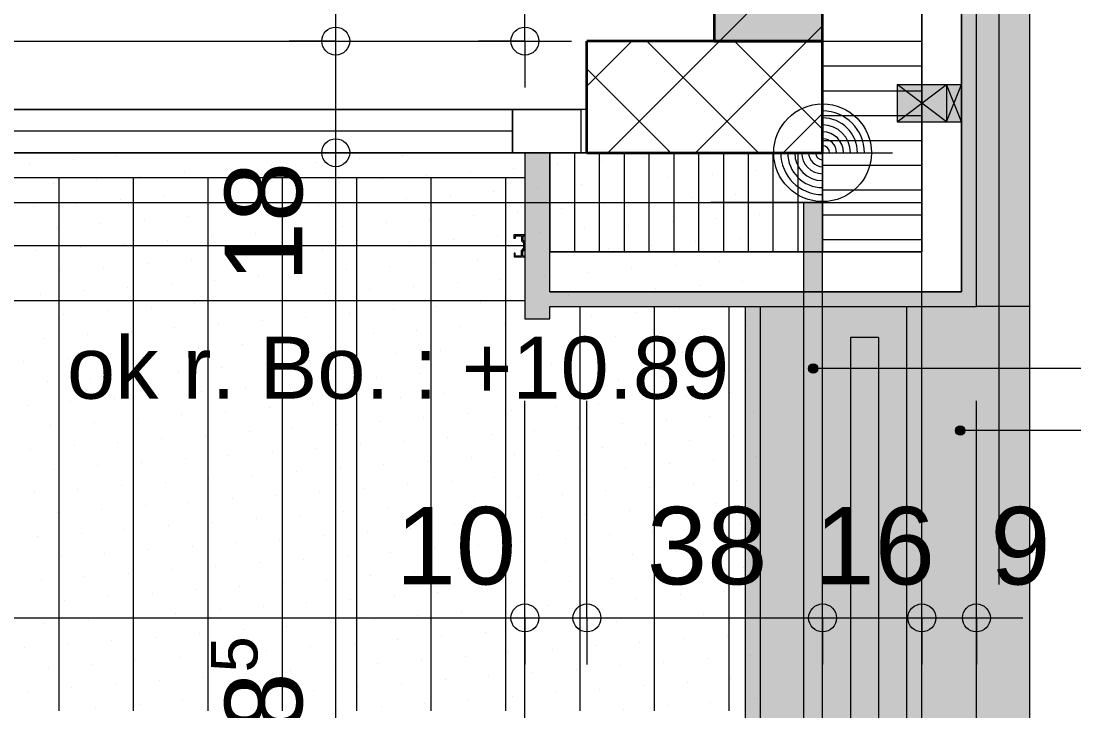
# Model space of a CAD drawing. Header units: metres. Extents: x 0.003 to 0.843, y 0.003 to 0.597.
# Drawn here: x 0.60851 to 0.64247, y 0.1846 to 0.20684 of the extents above; entities that cross this region are included whole.
import ezdxf

# ---------------------------------------------------------------- set-up
doc = ezdxf.new("R2010")
doc.units = ezdxf.units.M
for name, pattern in [('AUSGEZOGEN', [0]), ('KURZGESTRICHELT', [0.0025, 0.0015, -0.001]), ('LINIE_17', [0.0005, 0, -0.0005]), ('LINIE_23', [0.0079, 0.004, -0.0013, 0, -0.0013, 0, -0.0013]), ('PHANTOM', [63.5, 31.75, -6.35, 6.35, -6.35, 6.35, -6.35]), ('PUNKT', [6.35, 0, -6.35]), ('RAND', [44.45, 12.7, -6.35, 12.7, -6.35, 0, -6.35]), ('VERDECKT', [9.525, 6.35, -3.175])]:
    doc.linetypes.add(name, pattern=pattern)
for name, color, linetype, lineweight in [('Allgemein', 7, 'AUSGEZOGEN', 18), ('Ausbau Raeume', 7, 'AUSGEZOGEN', 18), ('Bauachsen grob', 7, 'RAND', 13), ('Beton verdeckt vorne', 7, 'KURZGESTRICHELT', 13), ('Bodenplatte', 7, 'AUSGEZOGEN', 18), ('Daemmung', 7, 'AUSGEZOGEN', 18), ('Decke', 7, 'AUSGEZOGEN', 35), ('Deckendaemmung', 7, 'AUSGEZOGEN', 13), ('Fenster', 7, 'AUSGEZOGEN', 18), ('Fuellflaeche tragende Wände MW', 7, 'AUSGEZOGEN', 13), ('Holz Fassadenverkleidung', 7, 'AUSGEZOGEN', 18), ('Holz Unterkonstruktion', 7, 'AUSGEZOGEN', 25), ('Holzgelaender', 7, 'AUSGEZOGEN', 25), ('Konstruktion oben', 7, 'VERDECKT', 13), ('Rolladen', 7, 'AUSGEZOGEN', 13), ('Schraffur', 7, 'AUSGEZOGEN', 13), ('Spengler', 7, 'AUSGEZOGEN', 18), ('Text Koten', 7, 'AUSGEZOGEN', 25), ('Text Werkplan Ausfuehrung', 7, 'AUSGEZOGEN', 25), ('Unterkonstruktion', 7, 'AUSGEZOGEN', 18), ('Vorhangbrett', 7, 'AUSGEZOGEN', 13), ('Wand Beton bewehrt', 7, 'AUSGEZOGEN', 35), ('Wand Mauerwerk tragend', 7, 'AUSGEZOGEN', 35), ('Werkplan- Ausfuehrungsmasse', 7, 'AUSGEZOGEN', 13)]:
    doc.layers.add(name, color=color, linetype=linetype, lineweight=lineweight)
doc.styles.add('ARIAL', font='ARIAL.TTF')

msp = doc.modelspace()

# ---------------------------------------------------------------- hatches: boundary and pattern name
at = {"layer": 'Allgemein', "linetype": 'AUSGEZOGEN', "lineweight": 13}
h = msp.add_hatch(color=32, dxfattribs=at)
h.paths.add_polyline_path([(0.63884, 0.487477), (0.63884, 0.386497), (0.63932, 0.386497), (0.63932, 0.487477)])
h.paths.add_polyline_path([(0.63884, 0.360897), (0.63884, 0.312297), (0.63932, 0.312297), (0.63932, 0.360897)])
h.paths.add_polyline_path([(0.63884, 0.286697), (0.63884, 0.263897), (0.63932, 0.263897), (0.63932, 0.286697)])
h.paths.add_polyline_path([(0.63884, 0.238297), (0.63884, 0.197637), (0.63932, 0.197637), (0.63932, 0.238297)])
h = msp.add_hatch(color=32, dxfattribs=at)
h.paths.add_polyline_path([(0.47636, 0.198117), (0.45436, 0.198117), (0.45436, 0.197637), (0.47636, 0.197637)])
h.paths.add_polyline_path([(0.62556, 0.198117), (0.62556, 0.197637), (0.63884, 0.197637), (0.63884, 0.198117)])
h.paths.add_polyline_path([(0.48036, 0.198117), (0.48036, 0.197637), (0.50236, 0.197637), (0.50236, 0.198117)])
h.paths.add_polyline_path([(0.38076, 0.198117), (0.38076, 0.197637), (0.39146, 0.197637), (0.39146, 0.198117)])
h.paths.add_polyline_path([(0.33116, 0.198117), (0.3174, 0.198117), (0.3174, 0.197637), (0.33116, 0.197637)])
h.paths.add_polyline_path([(0.57596, 0.198117), (0.56526, 0.198117), (0.56526, 0.197637), (0.57596, 0.197637)])
at = {"layer": 'Daemmung', "linetype": 'AUSGEZOGEN', "lineweight": 13}
msp.add_hatch(color=32, dxfattribs=at).paths.add_polyline_path([(0.62556, 0.199397), (0.62556, 0.202597), (0.62476, 0.202597), (0.62476, 0.199397), (0.62476, 0.198597), (0.62476, 0.198117), (0.62476, 0.197637), (0.62476, 0.197237), (0.62556, 0.197237), (0.62556, 0.197637), (0.62556, 0.198117), (0.62556, 0.198597)])
at = {"layer": 'Fuellflaeche tragende Wände MW', "linetype": 'AUSGEZOGEN', "lineweight": 13, "true_color": 0xffe0e0}
msp.add_hatch(color=254, dxfattribs=at).paths.add_polyline_path([(0.63086, 0.237097), (0.63086, 0.206197), (0.63436, 0.206197), (0.63436, 0.237097)])
at = {"layer": 'Holz Unterkonstruktion', "linetype": 'AUSGEZOGEN', "lineweight": 13}
for points in [[(0.63676, 0.203597), (0.63676, 0.204797), (0.63836, 0.204797), (0.63836, 0.203597)], [(0.63836, 0.203597), (0.63836, 0.204797), (0.63884, 0.204797), (0.63884, 0.203597)]]:
    msp.add_hatch(color=32, dxfattribs=at).paths.add_polyline_path(points, flags=16)
at = {"layer": 'Holzgelaender', "linetype": 'AUSGEZOGEN', "lineweight": 13}
msp.add_hatch(color=32, dxfattribs=at).paths.add_polyline_path([(0.63616, 0.196637), (0.63526, 0.196637), (0.63526, 0.170937), (0.63616, 0.170937)])
at = {"layer": 'Schraffur', "linetype": 'AUSGEZOGEN', "lineweight": 13, "true_color": 0xebe1ff}
msp.add_hatch(color=7, dxfattribs=at).paths.add_polyline_path([(0.63376, 0.200997), (0.63376, 0.168897), (0.63436, 0.168897), (0.63436, 0.200997)])
at = {"layer": 'Spengler', "linetype": 'AUSGEZOGEN', "lineweight": 13, "true_color": 0xfafafa}
msp.add_hatch(color=7, dxfattribs=at).paths.add_polyline_path([(0.64104, 0.197637), (0.64104, 0.238297), (0.63932, 0.238297), (0.63932, 0.197637)])
msp.add_hatch(color=7, dxfattribs=at).paths.add_polyline_path([(0.64104, 0.197637), (0.64104, 0.169937), (0.63186, 0.169937), (0.63186, 0.197637)], flags=16)
at = {"layer": 'Text Koten', "linetype": 'AUSGEZOGEN', "lineweight": 13}
for points in [[(0.638671, 0.193562), (0.638671, 0.193712), (0.63865, 0.193637)], [(0.638725, 0.193508), (0.638725, 0.193766), (0.638671, 0.193712)], [(0.638725, 0.193508), (0.638671, 0.193712), (0.638671, 0.193562)], [(0.6388, 0.193487), (0.6388, 0.193787), (0.638725, 0.193766)], [(0.6388, 0.193487), (0.638725, 0.193766), (0.638725, 0.193508)], [(0.638875, 0.193508), (0.638875, 0.193766), (0.6388, 0.193787)], [(0.638875, 0.193508), (0.6388, 0.193787), (0.6388, 0.193487)], [(0.638929, 0.193562), (0.638929, 0.193712), (0.638875, 0.193766)], [(0.638929, 0.193562), (0.638875, 0.193766), (0.638875, 0.193508)], [(0.638929, 0.193712), (0.638929, 0.193562), (0.63895, 0.193637)]]:
    msp.add_hatch(color=7, dxfattribs=at).paths.add_polyline_path(points)
at = {"layer": 'Text Werkplan Ausfuehrung', "linetype": 'AUSGEZOGEN', "lineweight": 13, "true_color": 0xc8aaf3}
for points in [[(0.633931, 0.195562), (0.633931, 0.195712), (0.63391, 0.195637)], [(0.633985, 0.195508), (0.633985, 0.195766), (0.633931, 0.195712)], [(0.633985, 0.195508), (0.633931, 0.195712), (0.633931, 0.195562)], [(0.63406, 0.195487), (0.63406, 0.195787), (0.633985, 0.195766)], [(0.63406, 0.195487), (0.633985, 0.195766), (0.633985, 0.195508)], [(0.634135, 0.195508), (0.634135, 0.195766), (0.63406, 0.195787)], [(0.634135, 0.195508), (0.63406, 0.195787), (0.63406, 0.195487)], [(0.634189, 0.195562), (0.634189, 0.195712), (0.634135, 0.195766)], [(0.634189, 0.195562), (0.634135, 0.195766), (0.634135, 0.195508)], [(0.634189, 0.195712), (0.634189, 0.195562), (0.63421, 0.195637)]]:
    msp.add_hatch(color=191, dxfattribs=at).paths.add_polyline_path(points)

# ---------------------------------------------------------------- linework, layer by layer
at = {"layer": 'Allgemein', "color": 7, "linetype": 'AUSGEZOGEN', "lineweight": 13}
for p, q in [((0.63884, 0.238297), (0.63884, 0.198117)), ((0.63932, 0.197637), (0.63932, 0.238297)), ((0.63836, 0.198117), (0.62556, 0.198117)), ((0.63884, 0.198117), (0.63836, 0.198117)), ((0.62556, 0.197637), (0.63186, 0.197637)), ((0.63186, 0.197637), (0.63884, 0.197637)), ((0.63884, 0.197637), (0.63932, 0.197637))]:
    msp.add_line(p, q, dxfattribs=at)
at = {"layer": 'Ausbau Raeume', "color": 254, "linetype": 'AUSGEZOGEN', "lineweight": 18}
for p, q in [((0.609742, 0.199003), (0.609742, 0.201797)), ((0.612142, 0.199003), (0.612142, 0.201797)), ((0.614542, 0.199003), (0.614542, 0.201797)), ((0.616942, 0.199003), (0.616942, 0.201797)), ((0.619342, 0.199003), (0.619342, 0.201797)), ((0.621742, 0.199003), (0.621742, 0.201797)), ((0.624142, 0.199003), (0.624142, 0.201797)), ((0.609742, 0.191803), (0.609742, 0.198989)), ((0.612142, 0.191803), (0.612142, 0.198989)), ((0.614542, 0.191803), (0.614542, 0.198989)), ((0.616942, 0.191803), (0.616942, 0.198989)), ((0.619342, 0.191803), (0.619342, 0.198989)), ((0.621742, 0.191803), (0.621742, 0.198989)), ((0.624142, 0.191803), (0.624142, 0.198989)), ((0.626542, 0.191803), (0.626542, 0.197637)), ((0.628942, 0.191803), (0.628942, 0.197637)), ((0.631342, 0.191803), (0.631342, 0.197637)), ((0.609742, 0.184603), (0.609742, 0.191789)), ((0.612142, 0.184603), (0.612142, 0.191789)), ((0.614542, 0.184603), (0.614542, 0.191789)), ((0.616942, 0.184603), (0.616942, 0.191789)), ((0.619342, 0.184603), (0.619342, 0.191789)), ((0.621742, 0.184603), (0.621742, 0.191789)), ((0.624142, 0.184603), (0.624142, 0.191789)), ((0.626542, 0.184603), (0.626542, 0.191789)), ((0.628942, 0.184603), (0.628942, 0.191789)), ((0.631342, 0.184603), (0.631342, 0.191789))]:
    msp.add_line(p, q, dxfattribs=at)
at = {"layer": 'Bauachsen grob', "color": 32, "linetype": 'LINIE_23', "lineweight": 25, "true_color": 0xc36e14}
msp.add_line((0.63186, 0.013897), (0.63186, 0.581), dxfattribs=at)
at = {"layer": 'Beton verdeckt vorne', "color": 7, "linetype": 'VERDECKT', "lineweight": 13}
for p, q in [((0.63436, 0.168897), (0.63436, 0.202597)), ((0.63436, 0.200997), (0.63076, 0.200997))]:
    msp.add_line(p, q, dxfattribs=at)
at = {"layer": 'Bodenplatte', "color": 92, "linetype": 'VERDECKT', "lineweight": 18, "true_color": 0x00c600}
for p in [(0.32236, 0.202597), (0.63436, 0.160997)]:
    msp.add_line(p, (0.63436, 0.202597), dxfattribs=at)
at = {"layer": 'Daemmung', "color": 7, "linetype": 'AUSGEZOGEN', "lineweight": 18}
for p, q in [((0.63756, 0.199397), (0.63756, 0.238297)), ((0.63436, 0.237097), (0.63436, 0.206197)), ((0.63436, 0.206197), (0.63436, 0.202597)), ((0.62556, 0.199397), (0.62556, 0.202597)), ((0.62676, 0.202597), (0.62556, 0.202597)), ((0.63086, 0.202597), (0.62676, 0.202597)), ((0.63436, 0.202597), (0.63086, 0.202597)), ((0.62556, 0.199397), (0.63436, 0.199397)), ((0.63436, 0.199397), (0.63756, 0.199397))]:
    msp.add_line(p, q, dxfattribs=at)
at = {"layer": 'Daemmung', "color": 7, "linetype": 'AUSGEZOGEN', "lineweight": 13}
for p, q in [((0.63436, 0.206197), (0.63756, 0.206197)), ((0.63436, 0.205397), (0.63756, 0.205397)), ((0.63436, 0.204597), (0.63756, 0.204597)), ((0.63436, 0.204597), (0.63756, 0.204597)), ((0.63436, 0.203797), (0.63756, 0.203797)), ((0.63436, 0.202997), (0.63756, 0.202997)), ((0.62556, 0.202597), (0.62476, 0.202597)), ((0.62476, 0.202597), (0.62476, 0.199397)), ((0.62556, 0.199397), (0.62556, 0.202597)), ((0.62636, 0.202597), (0.62636, 0.199397)), ((0.62716, 0.202597), (0.62716, 0.199397)), ((0.62716, 0.202597), (0.62716, 0.199397)), ((0.62796, 0.202597), (0.62796, 0.199397)), ((0.62876, 0.202597), (0.62876, 0.199397)), ((0.62956, 0.202597), (0.62956, 0.199397)), ((0.63036, 0.202597), (0.63036, 0.199397)), ((0.63036, 0.202597), (0.63036, 0.199397)), ((0.63116, 0.202597), (0.63116, 0.199397)), ((0.63196, 0.202597), (0.63196, 0.199397)), ((0.63276, 0.202597), (0.63276, 0.199397)), ((0.63356, 0.202597), (0.63356, 0.199397)), ((0.63356, 0.202597), (0.63356, 0.199397)), ((0.63436, 0.202197), (0.63756, 0.202197)), ((0.63436, 0.201397), (0.63756, 0.201397)), ((0.63436, 0.201397), (0.63756, 0.201397)), ((0.63436, 0.200597), (0.63756, 0.200597)), ((0.63436, 0.199797), (0.63756, 0.199797)), ((0.62476, 0.199397), (0.62476, 0.198597)), ((0.62556, 0.198597), (0.62556, 0.199397)), ((0.62476, 0.198597), (0.62476, 0.198117)), ((0.62556, 0.198117), (0.62556, 0.198597)), ((0.62476, 0.198117), (0.62476, 0.197637)), ((0.62476, 0.197637), (0.62476, 0.197237)), ((0.62556, 0.197237), (0.62556, 0.197637)), ((0.62476, 0.197237), (0.62556, 0.197237))]:
    msp.add_line(p, q, dxfattribs=at)
at = {"layer": 'Daemmung', "color": 7, "linetype": 'VERDECKT', "lineweight": 13}
for p, q in [((0.63756, 0.169137), (0.63756, 0.199397)), ((0.63236, 0.168897), (0.63236, 0.197637))]:
    msp.add_line(p, q, dxfattribs=at)
at = {"layer": 'Daemmung', "color": 7, "linetype": 'AUSGEZOGEN', "lineweight": 13}
for points in [[(0.62556, 0.202597), (0.62556, 0.199397), (0.62556, 0.199397), (0.62556, 0.199397)], [(0.63436, 0.202597), (0.63436, 0.201406), (0.63436, 0.199397)]]:
    msp.add_lwpolyline(points, dxfattribs=at)
at = {"layer": 'Decke', "color": 92, "linetype": 'PHANTOM', "lineweight": 18, "true_color": 0x00c600}
for p, q in [((0.32236, 0.202597), (0.63436, 0.202597)), ((0.63436, 0.200997), (0.63436, 0.202597)), ((0.63756, 0.160997), (0.63756, 0.200997))]:
    msp.add_line(p, q, dxfattribs=at)
at = {"layer": 'Decke', "color": 92, "linetype": 'RAND', "lineweight": 18, "true_color": 0x00c600}
msp.add_line((0.31916, 0.200997), (0.63756, 0.200997), dxfattribs=at)
at = {"layer": 'Decke', "color": 203, "linetype": 'LINIE_17', "lineweight": 13, "true_color": 0xaa6ed8}
msp.add_line((0.63376, 0.168897), (0.63376, 0.200997), dxfattribs=at)
at = {"layer": 'Deckendaemmung', "color": 211, "linetype": 'AUSGEZOGEN', "lineweight": 13, "true_color": 0xff70ff}
for p, q in [((0.610195, 0.202371), (0.610195, 0.202371)), ((0.611605, 0.202484), (0.611605, 0.202484)), ((0.619414, 0.202403), (0.619414, 0.202403)), ((0.620823, 0.202517), (0.620823, 0.202517)), ((0.628632, 0.202435), (0.628632, 0.202435)), ((0.630041, 0.202549), (0.630041, 0.202549)), ((0.608786, 0.202257), (0.608786, 0.202257)), ((0.615185, 0.202063), (0.615185, 0.202063)), ((0.616595, 0.202176), (0.616595, 0.202176)), ((0.618004, 0.20229), (0.618004, 0.20229)), ((0.624403, 0.202095), (0.624403, 0.202095)), ((0.625813, 0.202209), (0.625813, 0.202209)), ((0.627222, 0.202322), (0.627222, 0.202322)), ((0.633621, 0.202128), (0.633621, 0.202128)), ((0.610957, 0.201723), (0.610957, 0.201723)), ((0.612366, 0.201836), (0.612366, 0.201836)), ((0.613776, 0.201949), (0.613776, 0.201949)), ((0.620175, 0.201755), (0.620175, 0.201755)), ((0.621584, 0.201868), (0.621584, 0.201868)), ((0.622994, 0.201982), (0.622994, 0.201982)), ((0.629393, 0.201787), (0.629393, 0.201787)), ((0.630802, 0.201901), (0.630802, 0.201901)), ((0.632212, 0.202014), (0.632212, 0.202014)), ((0.632212, 0.202014), (0.632212, 0.202014)), ((0.609547, 0.201609), (0.609547, 0.201609)), ((0.615947, 0.201415), (0.615947, 0.201415)), ((0.617356, 0.201528), (0.617356, 0.201528)), ((0.618766, 0.201642), (0.618766, 0.201642)), ((0.625165, 0.201447), (0.625165, 0.201447)), ((0.625165, 0.201447), (0.625165, 0.201447)), ((0.626574, 0.201561), (0.626574, 0.201561)), ((0.627984, 0.201674), (0.627984, 0.201674)), ((0.632973, 0.201366), (0.632973, 0.201366)), ((0.611718, 0.201075), (0.611718, 0.201075)), ((0.613128, 0.201188), (0.613128, 0.201188)), ((0.614537, 0.201301), (0.614537, 0.201301)), ((0.620936, 0.201107), (0.620936, 0.201107)), ((0.622346, 0.20122), (0.622346, 0.20122)), ((0.623755, 0.201334), (0.623755, 0.201334)), ((0.628745, 0.201026), (0.628745, 0.201026)), ((0.630154, 0.201139), (0.630154, 0.201139)), ((0.631564, 0.201253), (0.631564, 0.201253)), ((0.608899, 0.200848), (0.608899, 0.200848)), ((0.610309, 0.200961), (0.610309, 0.200961)), ((0.616708, 0.200767), (0.616708, 0.200767)), ((0.618117, 0.20088), (0.618117, 0.20088)), ((0.618117, 0.20088), (0.618117, 0.20088)), ((0.619527, 0.200994), (0.619527, 0.200994)), ((0.624517, 0.200686), (0.624517, 0.200686)), ((0.625926, 0.200799), (0.625926, 0.200799)), ((0.627336, 0.200913), (0.627336, 0.200913)), ((0.61248, 0.200427), (0.61248, 0.200427)), ((0.613889, 0.20054), (0.613889, 0.20054)), ((0.615299, 0.200653), (0.615299, 0.200653)), ((0.620288, 0.200346), (0.620288, 0.200346)), ((0.621698, 0.200459), (0.621698, 0.200459)), ((0.623107, 0.200572), (0.623107, 0.200572)), ((0.629506, 0.200378), (0.629506, 0.200378)), ((0.630916, 0.200491), (0.630916, 0.200491)), ((0.632325, 0.200605), (0.632325, 0.200605)), ((0.609661, 0.2002), (0.609661, 0.2002)), ((0.61107, 0.200313), (0.61107, 0.200313)), ((0.61107, 0.200313), (0.61107, 0.200313)), ((0.61606, 0.200005), (0.61606, 0.200005)), ((0.617469, 0.200119), (0.617469, 0.200119)), ((0.618879, 0.200232), (0.618879, 0.200232)), ((0.625278, 0.200038), (0.625278, 0.200038)), ((0.626688, 0.200151), (0.626688, 0.200151)), ((0.628097, 0.200265), (0.628097, 0.200265)), ((0.611832, 0.199665), (0.611832, 0.199665)), ((0.613241, 0.199779), (0.613241, 0.199779)), ((0.614651, 0.199892), (0.614651, 0.199892)), ((0.62105, 0.199698), (0.62105, 0.199698)), ((0.622459, 0.199811), (0.622459, 0.199811)), ((0.623869, 0.199924), (0.623869, 0.199924)), ((0.630268, 0.19973), (0.630268, 0.19973)), ((0.631677, 0.199843), (0.631677, 0.199843)), ((0.609013, 0.199438), (0.609013, 0.199438)), ((0.610422, 0.199552), (0.610422, 0.199552)), ((0.616821, 0.199357), (0.616821, 0.199357)), ((0.618231, 0.199471), (0.618231, 0.199471)), ((0.61964, 0.199584), (0.61964, 0.199584)), ((0.62604, 0.19939), (0.62604, 0.19939)), ((0.627449, 0.199503), (0.627449, 0.199503)), ((0.628858, 0.199617), (0.628858, 0.199617)), ((0.612593, 0.199017), (0.612593, 0.199017)), ((0.614003, 0.199131), (0.614003, 0.199131)), ((0.615412, 0.199244), (0.615412, 0.199244)), ((0.621811, 0.19905), (0.621811, 0.19905)), ((0.623221, 0.199163), (0.623221, 0.199163)), ((0.62463, 0.199276), (0.62463, 0.199276)), ((0.62962, 0.198969), (0.62962, 0.198969)), ((0.631029, 0.199082), (0.631029, 0.199082)), ((0.609774, 0.19879), (0.609774, 0.19879)), ((0.611184, 0.198904), (0.611184, 0.198904)), ((0.617583, 0.198709), (0.617583, 0.198709)), ((0.618992, 0.198823), (0.618992, 0.198823)), ((0.620402, 0.198936), (0.620402, 0.198936)), ((0.625392, 0.198628), (0.625392, 0.198628)), ((0.626801, 0.198742), (0.626801, 0.198742)), ((0.62821, 0.198855), (0.62821, 0.198855)), ((0.613355, 0.198369), (0.613355, 0.198369)), ((0.614764, 0.198483), (0.614764, 0.198483)), ((0.616173, 0.198596), (0.616173, 0.198596)), ((0.621163, 0.198288), (0.621163, 0.198288)), ((0.622573, 0.198402), (0.622573, 0.198402)), ((0.623982, 0.198515), (0.623982, 0.198515)), ((0.630381, 0.198321), (0.630381, 0.198321)), ((0.631791, 0.198434), (0.631791, 0.198434)), ((0.631791, 0.198434), (0.631791, 0.198434)), ((0.609126, 0.198029), (0.609126, 0.198029)), ((0.610536, 0.198142), (0.610536, 0.198142)), ((0.611945, 0.198256), (0.611945, 0.198256)), ((0.616935, 0.197948), (0.616935, 0.197948)), ((0.618344, 0.198061), (0.618344, 0.198061)), ((0.619754, 0.198175), (0.619754, 0.198175)), ((0.626153, 0.19798), (0.626153, 0.19798)), ((0.627562, 0.198094), (0.627562, 0.198094)), ((0.628972, 0.198207), (0.628972, 0.198207)), ((0.612707, 0.197608), (0.612707, 0.197608)), ((0.614116, 0.197721), (0.614116, 0.197721)), ((0.615525, 0.197835), (0.615525, 0.197835)), ((0.621925, 0.19764), (0.621925, 0.19764)), ((0.623334, 0.197754), (0.623334, 0.197754)), ((0.624743, 0.197867), (0.624743, 0.197867)), ((0.624743, 0.197867), (0.624743, 0.197867)), ((0.631143, 0.197673), (0.631143, 0.197673)), ((0.609888, 0.197381), (0.609888, 0.197381)), ((0.611297, 0.197494), (0.611297, 0.197494)), ((0.617696, 0.1973), (0.617696, 0.1973)), ((0.617696, 0.1973), (0.617696, 0.1973)), ((0.619106, 0.197413), (0.619106, 0.197413)), ((0.620515, 0.197527), (0.620515, 0.197527)), ((0.626914, 0.197332), (0.626914, 0.197332)), ((0.628324, 0.197446), (0.628324, 0.197446)), ((0.629733, 0.197559), (0.629733, 0.197559)), ((0.613468, 0.19696), (0.613468, 0.19696)), ((0.614877, 0.197073), (0.614877, 0.197073)), ((0.616287, 0.197187), (0.616287, 0.197187)), ((0.622686, 0.196992), (0.622686, 0.196992)), ((0.624095, 0.197106), (0.624095, 0.197106)), ((0.625505, 0.197219), (0.625505, 0.197219)), ((0.631904, 0.197025), (0.631904, 0.197025)), ((0.60924, 0.19662), (0.60924, 0.19662)), ((0.610649, 0.196733), (0.610649, 0.196733)), ((0.610649, 0.196733), (0.610649, 0.196733)), ((0.612058, 0.196846), (0.612058, 0.196846)), ((0.618458, 0.196652), (0.618458, 0.196652)), ((0.619867, 0.196765), (0.619867, 0.196765)), ((0.621277, 0.196879), (0.621277, 0.196879)), ((0.627676, 0.196684), (0.627676, 0.196684)), ((0.629085, 0.196798), (0.629085, 0.196798)), ((0.630495, 0.196911), (0.630495, 0.196911)), ((0.614229, 0.196312), (0.614229, 0.196312)), ((0.615639, 0.196425), (0.615639, 0.196425)), ((0.617048, 0.196539), (0.617048, 0.196539)), ((0.623447, 0.196344), (0.623447, 0.196344)), ((0.624857, 0.196458), (0.624857, 0.196458)), ((0.626266, 0.196571), (0.626266, 0.196571)), ((0.631256, 0.196263), (0.631256, 0.196263)), ((0.610001, 0.195972), (0.610001, 0.195972)), ((0.61141, 0.196085), (0.61141, 0.196085)), ((0.61282, 0.196198), (0.61282, 0.196198)), ((0.619219, 0.196004), (0.619219, 0.196004)), ((0.620629, 0.196117), (0.620629, 0.196117)), ((0.622038, 0.196231), (0.622038, 0.196231)), ((0.627028, 0.195923), (0.627028, 0.195923)), ((0.628437, 0.196036), (0.628437, 0.196036)), ((0.629847, 0.19615), (0.629847, 0.19615)), ((0.608592, 0.195858), (0.608592, 0.195858)), ((0.614991, 0.195664), (0.614991, 0.195664)), ((0.6164, 0.195777), (0.6164, 0.195777)), ((0.61781, 0.19589), (0.61781, 0.19589)), ((0.622799, 0.195583), (0.622799, 0.195583)), ((0.624209, 0.195696), (0.624209, 0.195696)), ((0.625618, 0.195809), (0.625618, 0.195809)), ((0.632018, 0.195615), (0.632018, 0.195615)), ((0.610762, 0.195323), (0.610762, 0.195323)), ((0.612172, 0.195437), (0.612172, 0.195437)), ((0.613581, 0.19555), (0.613581, 0.19555)), ((0.618571, 0.195242), (0.618571, 0.195242)), ((0.619981, 0.195356), (0.619981, 0.195356)), ((0.62139, 0.195469), (0.62139, 0.195469)), ((0.627789, 0.195275), (0.627789, 0.195275)), ((0.629199, 0.195388), (0.629199, 0.195388)), ((0.630608, 0.195502), (0.630608, 0.195502)), ((0.609353, 0.19521), (0.609353, 0.19521)), ((0.614343, 0.194902), (0.614343, 0.194902)), ((0.615752, 0.195016), (0.615752, 0.195016)), ((0.617162, 0.195129), (0.617162, 0.195129)), ((0.623561, 0.194935), (0.623561, 0.194935)), ((0.62497, 0.195048), (0.62497, 0.195048)), ((0.62638, 0.195161), (0.62638, 0.195161)), ((0.610114, 0.194562), (0.610114, 0.194562)), ((0.611524, 0.194675), (0.611524, 0.194675)), ((0.612933, 0.194789), (0.612933, 0.194789)), ((0.619333, 0.194594), (0.619333, 0.194594)), ((0.620742, 0.194708), (0.620742, 0.194708)), ((0.622151, 0.194821), (0.622151, 0.194821)), ((0.628551, 0.194627), (0.628551, 0.194627)), ((0.62996, 0.19474), (0.62996, 0.19474)), ((0.631369, 0.194854), (0.631369, 0.194854)), ((0.608705, 0.194449), (0.608705, 0.194449)), ((0.615104, 0.194254), (0.615104, 0.194254)), ((0.616514, 0.194368), (0.616514, 0.194368)), ((0.617923, 0.194481), (0.617923, 0.194481)), ((0.624322, 0.194287), (0.624322, 0.194287)), ((0.625732, 0.1944), (0.625732, 0.1944)), ((0.625732, 0.1944), (0.625732, 0.1944)), ((0.627141, 0.194513), (0.627141, 0.194513)), ((0.610876, 0.193914), (0.610876, 0.193914)), ((0.612285, 0.194027), (0.612285, 0.194027)), ((0.613695, 0.194141), (0.613695, 0.194141)), ((0.620094, 0.193946), (0.620094, 0.193946)), ((0.621503, 0.19406), (0.621503, 0.19406)), ((0.622913, 0.194173), (0.622913, 0.194173)), ((0.629312, 0.193979), (0.629312, 0.193979)), ((0.630721, 0.194092), (0.630721, 0.194092)), ((0.632131, 0.194206), (0.632131, 0.194206)), ((0.609466, 0.193801), (0.609466, 0.193801)), ((0.615866, 0.193606), (0.615866, 0.193606)), ((0.617275, 0.19372), (0.617275, 0.19372)), ((0.618684, 0.193833), (0.618684, 0.193833)), ((0.618684, 0.193833), (0.618684, 0.193833)), ((0.625084, 0.193639), (0.625084, 0.193639)), ((0.626493, 0.193752), (0.626493, 0.193752)), ((0.627903, 0.193865), (0.627903, 0.193865)), ((0.611637, 0.193266), (0.611637, 0.193266)), ((0.611637, 0.193266), (0.611637, 0.193266)), ((0.613047, 0.193379), (0.613047, 0.193379)), ((0.614456, 0.193493), (0.614456, 0.193493)), ((0.620855, 0.193298), (0.620855, 0.193298)), ((0.622265, 0.193412), (0.622265, 0.193412)), ((0.623674, 0.193525), (0.623674, 0.193525)), ((0.628664, 0.193217), (0.628664, 0.193217)), ((0.630073, 0.193331), (0.630073, 0.193331)), ((0.631483, 0.193444), (0.631483, 0.193444)), ((0.608818, 0.193039), (0.608818, 0.193039)), ((0.610228, 0.193153), (0.610228, 0.193153)), ((0.616627, 0.192958), (0.616627, 0.192958)), ((0.618036, 0.193072), (0.618036, 0.193072)), ((0.619446, 0.193185), (0.619446, 0.193185)), ((0.624436, 0.192877), (0.624436, 0.192877)), ((0.625845, 0.192991), (0.625845, 0.192991)), ((0.627255, 0.193104), (0.627255, 0.193104)), ((0.612399, 0.192618), (0.612399, 0.192618)), ((0.613808, 0.192731), (0.613808, 0.192731)), ((0.615218, 0.192845), (0.615218, 0.192845)), ((0.620207, 0.192537), (0.620207, 0.192537)), ((0.621617, 0.19265), (0.621617, 0.19265)), ((0.623026, 0.192764), (0.623026, 0.192764)), ((0.629425, 0.192569), (0.629425, 0.192569)), ((0.630835, 0.192683), (0.630835, 0.192683)), ((0.632244, 0.192796), (0.632244, 0.192796)), ((0.60958, 0.192391), (0.60958, 0.192391)), ((0.610989, 0.192505), (0.610989, 0.192505)), ((0.615979, 0.192197), (0.615979, 0.192197)), ((0.617388, 0.19231), (0.617388, 0.19231)), ((0.618798, 0.192424), (0.618798, 0.192424)), ((0.625197, 0.192229), (0.625197, 0.192229)), ((0.626607, 0.192343), (0.626607, 0.192343)), ((0.628016, 0.192456), (0.628016, 0.192456)), ((0.611751, 0.191857), (0.611751, 0.191857)), ((0.61316, 0.19197), (0.61316, 0.19197)), ((0.61457, 0.192083), (0.61457, 0.192083)), ((0.620969, 0.191889), (0.620969, 0.191889)), ((0.622378, 0.192002), (0.622378, 0.192002)), ((0.623788, 0.192116), (0.623788, 0.192116)), ((0.630187, 0.191921), (0.630187, 0.191921)), ((0.631596, 0.192035), (0.631596, 0.192035)), ((0.608932, 0.19163), (0.608932, 0.19163)), ((0.610341, 0.191743), (0.610341, 0.191743)), ((0.61674, 0.191549), (0.61674, 0.191549)), ((0.61815, 0.191662), (0.61815, 0.191662)), ((0.619559, 0.191776), (0.619559, 0.191776)), ((0.625959, 0.191581), (0.625959, 0.191581)), ((0.627368, 0.191695), (0.627368, 0.191695)), ((0.628777, 0.191808), (0.628777, 0.191808)), ((0.612512, 0.191209), (0.612512, 0.191209)), ((0.613922, 0.191322), (0.613922, 0.191322)), ((0.615331, 0.191435), (0.615331, 0.191435)), ((0.62173, 0.191241), (0.62173, 0.191241)), ((0.62314, 0.191354), (0.62314, 0.191354)), ((0.624549, 0.191468), (0.624549, 0.191468)), ((0.629539, 0.19116), (0.629539, 0.19116)), ((0.630948, 0.191273), (0.630948, 0.191273)), ((0.632358, 0.191387), (0.632358, 0.191387)), ((0.632358, 0.191387), (0.632358, 0.191387)), ((0.609693, 0.190982), (0.609693, 0.190982)), ((0.611103, 0.191095), (0.611103, 0.191095)), ((0.617502, 0.190901), (0.617502, 0.190901)), ((0.618911, 0.191014), (0.618911, 0.191014)), ((0.620321, 0.191128), (0.620321, 0.191128)), ((0.62531, 0.19082), (0.62531, 0.19082)), ((0.62531, 0.19082), (0.62531, 0.19082)), ((0.62672, 0.190933), (0.62672, 0.190933)), ((0.628129, 0.191047), (0.628129, 0.191047)), ((0.613274, 0.190561), (0.613274, 0.190561)), ((0.614683, 0.190674), (0.614683, 0.190674)), ((0.616092, 0.190787), (0.616092, 0.190787)), ((0.621082, 0.19048), (0.621082, 0.19048)), ((0.622492, 0.190593), (0.622492, 0.190593)), ((0.623901, 0.190706), (0.623901, 0.190706)), ((0.6303, 0.190512), (0.6303, 0.190512)), ((0.63171, 0.190625), (0.63171, 0.190625)), ((0.609045, 0.19022), (0.609045, 0.19022)), ((0.610455, 0.190334), (0.610455, 0.190334)), ((0.611864, 0.190447), (0.611864, 0.190447)), ((0.616854, 0.190139), (0.616854, 0.190139)), ((0.618263, 0.190253), (0.618263, 0.190253)), ((0.618263, 0.190253), (0.618263, 0.190253)), ((0.619673, 0.190366), (0.619673, 0.190366)), ((0.626072, 0.190172), (0.626072, 0.190172)), ((0.627481, 0.190285), (0.627481, 0.190285)), ((0.628891, 0.190398), (0.628891, 0.190398)), ((0.612625, 0.189799), (0.612625, 0.189799)), ((0.614035, 0.189913), (0.614035, 0.189913)), ((0.615444, 0.190026), (0.615444, 0.190026)), ((0.621844, 0.189831), (0.621844, 0.189831)), ((0.623253, 0.189945), (0.623253, 0.189945)), ((0.624662, 0.190058), (0.624662, 0.190058)), ((0.631062, 0.189864), (0.631062, 0.189864)), ((0.609807, 0.189572), (0.609807, 0.189572)), ((0.611216, 0.189686), (0.611216, 0.189686)), ((0.611216, 0.189686), (0.611216, 0.189686)), ((0.617615, 0.189491), (0.617615, 0.189491)), ((0.619025, 0.189605), (0.619025, 0.189605)), ((0.620434, 0.189718), (0.620434, 0.189718)), ((0.626833, 0.189524), (0.626833, 0.189524)), ((0.628243, 0.189637), (0.628243, 0.189637)), ((0.629652, 0.18975), (0.629652, 0.18975)), ((0.613387, 0.189151), (0.613387, 0.189151)), ((0.614796, 0.189264), (0.614796, 0.189264)), ((0.616206, 0.189378), (0.616206, 0.189378)), ((0.622605, 0.189183), (0.622605, 0.189183)), ((0.624014, 0.189297), (0.624014, 0.189297)), ((0.625424, 0.18941), (0.625424, 0.18941)), ((0.631823, 0.189216), (0.631823, 0.189216)), ((0.609159, 0.188811), (0.609159, 0.188811)), ((0.610568, 0.188924), (0.610568, 0.188924)), ((0.611977, 0.189038), (0.611977, 0.189038)), ((0.618377, 0.188843), (0.618377, 0.188843)), ((0.619786, 0.188957), (0.619786, 0.188957)), ((0.621196, 0.18907), (0.621196, 0.18907)), ((0.627595, 0.188876), (0.627595, 0.188876)), ((0.629004, 0.188989), (0.629004, 0.188989)), ((0.630414, 0.189102), (0.630414, 0.189102)), ((0.614148, 0.188503), (0.614148, 0.188503)), ((0.615558, 0.188616), (0.615558, 0.188616)), ((0.616967, 0.18873), (0.616967, 0.18873)), ((0.623366, 0.188535), (0.623366, 0.188535)), ((0.624776, 0.188649), (0.624776, 0.188649)), ((0.626185, 0.188762), (0.626185, 0.188762)), ((0.631175, 0.188454), (0.631175, 0.188454)), ((0.60992, 0.188163), (0.60992, 0.188163)), ((0.611329, 0.188276), (0.611329, 0.188276)), ((0.612739, 0.18839), (0.612739, 0.18839)), ((0.619138, 0.188195), (0.619138, 0.188195)), ((0.620548, 0.188309), (0.620548, 0.188309)), ((0.621957, 0.188422), (0.621957, 0.188422)), ((0.626947, 0.188114), (0.626947, 0.188114)), ((0.628356, 0.188228), (0.628356, 0.188228)), ((0.629766, 0.188341), (0.629766, 0.188341)), ((0.61491, 0.187855), (0.61491, 0.187855)), ((0.616319, 0.187968), (0.616319, 0.187968)), ((0.617729, 0.188082), (0.617729, 0.188082)), ((0.622718, 0.187774), (0.622718, 0.187774)), ((0.624128, 0.187887), (0.624128, 0.187887)), ((0.625537, 0.188001), (0.625537, 0.188001)), ((0.631937, 0.187806), (0.631937, 0.187806)), ((0.610681, 0.187515), (0.610681, 0.187515)), ((0.612091, 0.187628), (0.612091, 0.187628)), ((0.6135, 0.187742), (0.6135, 0.187742)), ((0.61849, 0.187434), (0.61849, 0.187434)), ((0.6199, 0.187547), (0.6199, 0.187547)), ((0.621309, 0.187661), (0.621309, 0.187661)), ((0.627708, 0.187466), (0.627708, 0.187466)), ((0.629118, 0.18758), (0.629118, 0.18758)), ((0.630527, 0.187693), (0.630527, 0.187693)), ((0.609272, 0.187401), (0.609272, 0.187401)), ((0.614262, 0.187094), (0.614262, 0.187094)), ((0.615671, 0.187207), (0.615671, 0.187207)), ((0.617081, 0.18732), (0.617081, 0.18732)), ((0.62348, 0.187126), (0.62348, 0.187126)), ((0.624889, 0.187239), (0.624889, 0.187239)), ((0.626299, 0.187353), (0.626299, 0.187353)), ((0.626299, 0.187353), (0.626299, 0.187353)), ((0.610033, 0.186753), (0.610033, 0.186753)), ((0.611443, 0.186867), (0.611443, 0.186867)), ((0.612852, 0.18698), (0.612852, 0.18698)), ((0.619251, 0.186786), (0.619251, 0.186786)), ((0.619251, 0.186786), (0.619251, 0.186786)), ((0.620661, 0.186899), (0.620661, 0.186899)), ((0.62207, 0.187013), (0.62207, 0.187013)), ((0.62847, 0.186818), (0.62847, 0.186818)), ((0.629879, 0.186932), (0.629879, 0.186932)), ((0.631288, 0.187045), (0.631288, 0.187045)), ((0.608624, 0.18664), (0.608624, 0.18664)), ((0.615023, 0.186446), (0.615023, 0.186446)), ((0.616433, 0.186559), (0.616433, 0.186559)), ((0.617842, 0.186672), (0.617842, 0.186672)), ((0.624241, 0.186478), (0.624241, 0.186478)), ((0.625651, 0.186591), (0.625651, 0.186591)), ((0.62706, 0.186705), (0.62706, 0.186705)), ((0.610795, 0.186105), (0.610795, 0.186105)), ((0.612204, 0.186219), (0.612204, 0.186219)), ((0.612204, 0.186219), (0.612204, 0.186219)), ((0.613614, 0.186332), (0.613614, 0.186332)), ((0.620013, 0.186138), (0.620013, 0.186138)), ((0.621422, 0.186251), (0.621422, 0.186251)), ((0.622832, 0.186365), (0.622832, 0.186365)), ((0.629231, 0.18617), (0.629231, 0.18617)), ((0.63064, 0.186284), (0.63064, 0.186284)), ((0.63205, 0.186397), (0.63205, 0.186397)), ((0.609385, 0.185992), (0.609385, 0.185992)), ((0.615785, 0.185798), (0.615785, 0.185798)), ((0.617194, 0.185911), (0.617194, 0.185911)), ((0.618603, 0.186024), (0.618603, 0.186024)), ((0.625003, 0.18583), (0.625003, 0.18583)), ((0.626412, 0.185943), (0.626412, 0.185943)), ((0.627822, 0.186057), (0.627822, 0.186057)), ((0.611556, 0.185457), (0.611556, 0.185457)), ((0.612966, 0.185571), (0.612966, 0.185571)), ((0.614375, 0.185684), (0.614375, 0.185684)), ((0.620774, 0.18549), (0.620774, 0.18549)), ((0.622184, 0.185603), (0.622184, 0.185603)), ((0.623593, 0.185717), (0.623593, 0.185717)), ((0.628583, 0.185409), (0.628583, 0.185409)), ((0.629992, 0.185522), (0.629992, 0.185522)), ((0.631402, 0.185636), (0.631402, 0.185636)), ((0.608737, 0.185231), (0.608737, 0.185231)), ((0.610147, 0.185344), (0.610147, 0.185344)), ((0.616546, 0.18515), (0.616546, 0.18515)), ((0.617955, 0.185263), (0.617955, 0.185263)), ((0.619365, 0.185376), (0.619365, 0.185376)), ((0.624355, 0.185069), (0.624355, 0.185069)), ((0.625764, 0.185182), (0.625764, 0.185182)), ((0.627174, 0.185295), (0.627174, 0.185295)), ((0.612318, 0.184809), (0.612318, 0.184809)), ((0.613727, 0.184923), (0.613727, 0.184923)), ((0.615137, 0.185036), (0.615137, 0.185036)), ((0.620126, 0.184728), (0.620126, 0.184728)), ((0.621536, 0.184842), (0.621536, 0.184842)), ((0.622945, 0.184955), (0.622945, 0.184955)), ((0.629344, 0.184761), (0.629344, 0.184761)), ((0.630754, 0.184874), (0.630754, 0.184874)), ((0.632163, 0.184988), (0.632163, 0.184988)), ((0.610908, 0.184696), (0.610908, 0.184696)), ((0.618717, 0.184615), (0.618717, 0.184615)), ((0.627935, 0.184647), (0.627935, 0.184647))]:
    msp.add_line(p, q, dxfattribs=at)
at = {"layer": 'Fenster', "color": 7, "linetype": 'AUSGEZOGEN', "lineweight": 13}
for p, q in [((0.62436, 0.203297), (0.60077, 0.203297)), ((0.57676, 0.201797), (0.62476, 0.201797))]:
    msp.add_line(p, q, dxfattribs=at)
for points in [[(0.62436, 0.202597), (0.57716, 0.202597), (0.57716, 0.203997), (0.62436, 0.203997), (0.62436, 0.202597)], [(0.62656, 0.202597), (0.62436, 0.202597), (0.62436, 0.203997), (0.62656, 0.203997), (0.62656, 0.202597)]]:
    msp.add_lwpolyline(points, dxfattribs=at)
at = {"layer": 'Holz Fassadenverkleidung', "color": 7, "linetype": 'LINIE_17', "lineweight": 13}
msp.add_line((0.64004, 0.488677), (0.64004, 0.109417), dxfattribs=at)
at = {"layer": 'Holz Unterkonstruktion', "color": 7, "linetype": 'AUSGEZOGEN', "lineweight": 13}
for p, q in [((0.63676, 0.204797), (0.63676, 0.203597)), ((0.63676, 0.204797), (0.63836, 0.204797)), ((0.63836, 0.203597), (0.63676, 0.204797)), ((0.63676, 0.203597), (0.63836, 0.204797)), ((0.63836, 0.204797), (0.63836, 0.203597)), ((0.63836, 0.204797), (0.63836, 0.203597)), ((0.63836, 0.204797), (0.63884, 0.204797)), ((0.63884, 0.203597), (0.63836, 0.204797)), ((0.63836, 0.203597), (0.63884, 0.204797)), ((0.63884, 0.204797), (0.63884, 0.203597)), ((0.63676, 0.203597), (0.63836, 0.203597)), ((0.63836, 0.203597), (0.63884, 0.203597))]:
    msp.add_line(p, q, dxfattribs=at)
at = {"layer": 'Holzgelaender', "color": 7, "linetype": 'AUSGEZOGEN', "lineweight": 13}
for p, q in [((0.63616, 0.196637), (0.63526, 0.196637)), ((0.63526, 0.196637), (0.63526, 0.170937)), ((0.63616, 0.196637), (0.63616, 0.170937))]:
    msp.add_line(p, q, dxfattribs=at)
at = {"layer": 'Konstruktion oben', "color": 7, "linetype": 'PUNKT', "lineweight": 18}
for p, q in [((0.64004, 0.488677), (0.64004, 0.109417)), ((0.63708, 0.169937), (0.63708, 0.197637))]:
    msp.add_line(p, q, dxfattribs=at)
at = {"layer": 'Rolladen', "color": 7, "linetype": 'AUSGEZOGEN', "lineweight": 13}
for p, q in [((0.62441, 0.199837), (0.62441, 0.199957)), ((0.62441, 0.199957), (0.62475, 0.199957)), ((0.62445, 0.199837), (0.62441, 0.199837)), ((0.62445, 0.199917), (0.62465, 0.199917)), ((0.62445, 0.199917), (0.62445, 0.199837)), ((0.62465, 0.199917), (0.62465, 0.199761)), ((0.62465, 0.199761), (0.62472, 0.199691)), ((0.62469, 0.199917), (0.62475, 0.199917)), ((0.62469, 0.199917), (0.62469, 0.199777)), ((0.62469, 0.199777), (0.62476, 0.199707)), ((0.62472, 0.199691), (0.62472, 0.199504)), ((0.62475, 0.199917), (0.62475, 0.199957)), ((0.62476, 0.199487), (0.62476, 0.199707)), ((0.62476, 0.199547), (0.62476, 0.199647)), ((0.62441, 0.199357), (0.62441, 0.199237)), ((0.62445, 0.199357), (0.62441, 0.199357)), ((0.62445, 0.199277), (0.62445, 0.199357)), ((0.62465, 0.199434), (0.62472, 0.199504)), ((0.62465, 0.199277), (0.62465, 0.199434)), ((0.62469, 0.199417), (0.62476, 0.199487)), ((0.62469, 0.199277), (0.62469, 0.199417)), ((0.62476, 0.199537), (0.62476, 0.199547)), ((0.62441, 0.199237), (0.62475, 0.199237)), ((0.62445, 0.199277), (0.62465, 0.199277)), ((0.62469, 0.199277), (0.62475, 0.199277)), ((0.62475, 0.199237), (0.62475, 0.199277))]:
    msp.add_line(p, q, dxfattribs=at)
at = {"layer": 'Rolladen', "color": 7, "linetype": 'PHANTOM', "lineweight": 13}
for p, q in [((0.62476, 0.199597), (0.57676, 0.199597)), ((0.57676, 0.197837), (0.62476, 0.197837))]:
    msp.add_line(p, q, dxfattribs=at)
at = {"layer": 'Spengler', "color": 7, "linetype": 'AUSGEZOGEN', "lineweight": 13}
for p, q in [((0.64104, 0.197637), (0.64104, 0.238297)), ((0.63186, 0.197637), (0.63186, 0.169937)), ((0.64104, 0.197637), (0.63932, 0.197637)), ((0.64104, 0.169937), (0.64104, 0.197637))]:
    msp.add_line(p, q, dxfattribs=at)
at = {"layer": 'Text Koten', "color": 240, "linetype": 'AUSGEZOGEN', "lineweight": 13}
for p, q in [((0.63436, 0.200347), (0.63436, 0.204847)), ((0.63436, 0.201022), (0.63436, 0.204172)), ((0.63211, 0.202597), (0.63661, 0.202597)), ((0.632787, 0.202597), (0.635935, 0.202597))]:
    msp.add_line(p, q, dxfattribs=at)
at = {"layer": 'Text Koten', "color": 7, "linetype": 'AUSGEZOGEN', "lineweight": 13}
for p, q in [((0.63865, 0.193637), (0.63865, 0.193637)), ((0.6388, 0.193787), (0.6388, 0.193787)), ((0.650373, 0.193637), (0.6388, 0.193637)), ((0.63895, 0.193637), (0.63895, 0.193637)), ((0.6388, 0.193487), (0.6388, 0.193487))]:
    msp.add_line(p, q, dxfattribs=at)
at = {"layer": 'Text Koten', "color": 240, "linetype": 'AUSGEZOGEN', "lineweight": 13}
msp.add_circle((0.63436, 0.202597), 0.001575, dxfattribs=at)
at = {"layer": 'Text Koten', "color": 7, "linetype": 'AUSGEZOGEN', "lineweight": 13}
msp.add_circle((0.6388, 0.193637), 0.00015, dxfattribs=at)
at = {"layer": 'Text Koten', "color": 240, "linetype": 'AUSGEZOGEN', "lineweight": 13}
for radius, start, end in [(0.00135, 0, 90), (0.001125, 0, 90), (0.0009, 0, 90), (0.000675, 0, 90), (0.00045, 0, 90), (0.000225, 0, 90), (0.00135, 180, 270), (0.001125, 180, 270), (0.0009, 180, 270), (0.000675, 180, 270), (0.00045, 180, 270), (0.000225, 180, 270)]:
    msp.add_arc((0.63436, 0.202597), radius, start, end, dxfattribs=at)
at = {"layer": 'Text Werkplan Ausfuehrung', "color": 191, "linetype": 'AUSGEZOGEN', "lineweight": 13, "true_color": 0xc8aaf3}
for p, q in [((0.63391, 0.195637), (0.63391, 0.195637)), ((0.63406, 0.195787), (0.63406, 0.195787)), ((0.657307, 0.195637), (0.63406, 0.195637)), ((0.63421, 0.195637), (0.63421, 0.195637)), ((0.63406, 0.195487), (0.63406, 0.195487))]:
    msp.add_line(p, q, dxfattribs=at)
msp.add_circle((0.63406, 0.195637), 0.00015, dxfattribs=at)
at = {"layer": 'Unterkonstruktion', "color": 7, "linetype": 'AUSGEZOGEN', "lineweight": 13}
for p, q in [((0.63756, 0.238297), (0.63756, 0.199397)), ((0.63884, 0.198117), (0.63884, 0.238297)), ((0.62556, 0.198597), (0.62556, 0.199397)), ((0.63436, 0.199397), (0.62556, 0.199397)), ((0.63756, 0.199397), (0.63436, 0.199397)), ((0.62556, 0.198117), (0.62556, 0.198597)), ((0.62556, 0.198117), (0.63836, 0.198117)), ((0.63836, 0.198117), (0.63884, 0.198117))]:
    msp.add_line(p, q, dxfattribs=at)
at = {"layer": 'Vorhangbrett', "color": 191, "linetype": 'AUSGEZOGEN', "lineweight": 13, "true_color": 0xbe96ea}
for q in [(0.62476, 0.207797), (0.62326, 0.206197), (0.62626, 0.206197), (0.62476, 0.204697)]:
    msp.add_line((0.62476, 0.206197), q, dxfattribs=at)
msp.add_circle((0.62476, 0.206197), 0.00045, dxfattribs=at)
at = {"layer": 'Wand Beton bewehrt', "color": 7, "linetype": 'AUSGEZOGEN', "lineweight": 35}
for p, q in [((0.62676, 0.203997), (0.62676, 0.206197)), ((0.63086, 0.206197), (0.62676, 0.206197)), ((0.63436, 0.206197), (0.63086, 0.206197)), ((0.63436, 0.202597), (0.63436, 0.206197)), ((0.62676, 0.202597), (0.62676, 0.203997)), ((0.62676, 0.202597), (0.63436, 0.202597))]:
    msp.add_line(p, q, dxfattribs=at)
at = {"layer": 'Wand Beton bewehrt', "color": 7, "linetype": 'AUSGEZOGEN', "lineweight": 13}
for p, q in [((0.62676, 0.204747), (0.62821, 0.206197)), ((0.63436, 0.203355), (0.631517, 0.206197)), ((0.63436, 0.206183), (0.634346, 0.206197))]:
    msp.add_line(p, q, dxfattribs=at)
at = {"layer": 'Wand Beton bewehrt', "color": 180, "linetype": 'PUNKT', "lineweight": 18}
for p, q in [((0.62676, 0.203997), (0.57476, 0.203997)), ((0.62676, 0.202597), (0.62676, 0.203997)), ((0.57676, 0.202597), (0.62476, 0.202597)), ((0.62476, 0.202597), (0.62556, 0.202597)), ((0.62556, 0.202597), (0.62676, 0.202597))]:
    msp.add_line(p, q, dxfattribs=at)
at = {"layer": 'Wand Beton bewehrt', "color": 7, "linetype": 'AUSGEZOGEN', "lineweight": 13}
for points in [[(0.627439, 0.202597), (0.627536, 0.202695), (0.627536, 0.202695), (0.631039, 0.206197)], [(0.632289, 0.202597), (0.632259, 0.202627), (0.632259, 0.202627), (0.628689, 0.206197)], [(0.630267, 0.202597), (0.630325, 0.202655), (0.630325, 0.202655), (0.633867, 0.206197)], [(0.62946, 0.202597), (0.629389, 0.202668), (0.629389, 0.202668), (0.62676, 0.205298)], [(0.633095, 0.202597), (0.633113, 0.202615), (0.633113, 0.202615), (0.63436, 0.203862)]]:
    msp.add_lwpolyline(points, dxfattribs=at)
at = {"layer": 'Wand Mauerwerk tragend', "color": 7, "linetype": 'AUSGEZOGEN', "lineweight": 35}
for p, q in [((0.63086, 0.237097), (0.63086, 0.206197)), ((0.63436, 0.206197), (0.63436, 0.237097)), ((0.63086, 0.206197), (0.63436, 0.206197))]:
    msp.add_line(p, q, dxfattribs=at)
at = {"layer": 'Wand Mauerwerk tragend', "color": 7, "linetype": 'AUSGEZOGEN', "lineweight": 13}
for points in [[(0.631039, 0.206197), (0.634174, 0.209332), (0.634174, 0.209332), (0.634286, 0.209445), (0.634286, 0.209445), (0.63436, 0.209519)], [(0.633867, 0.206197), (0.634332, 0.206663), (0.634332, 0.206663), (0.634349, 0.206679), (0.634349, 0.206679), (0.63436, 0.20669)]]:
    msp.add_lwpolyline(points, dxfattribs=at)
at = {"layer": 'Werkplan- Ausfuehrungsmasse', "color": 7, "linetype": 'AUSGEZOGEN', "lineweight": 13}
for p, q in [((0.61866, 0.206197), (0.61866, 0.237097)), ((0.61866, 0.206197), (0.61716, 0.206197)), ((0.61866, 0.206197), (0.62016, 0.206197)), ((0.61866, 0.202597), (0.61866, 0.206197)), ((0.61866, 0.202597), (0.61716, 0.202597)), ((0.61866, 0.202597), (0.62016, 0.202597)), ((0.61866, 0.202597), (0.61866, 0.202597)), ((0.61866, 0.168897), (0.61866, 0.202597)), ((0.63436, 0.191568), (0.63436, 0.194597)), ((0.62476, 0.187597), (0.62476, 0.189097)), ((0.62676, 0.187597), (0.62676, 0.189097)), ((0.63436, 0.187597), (0.63436, 0.189097)), ((0.63756, 0.187597), (0.63756, 0.189097)), ((0.63932, 0.187597), (0.63932, 0.189097)), ((0.63932, 0.178597), (0.63932, 0.188597)), ((0.57676, 0.187597), (0.62476, 0.187597)), ((0.62476, 0.187597), (0.62476, 0.186097)), ((0.62476, 0.187597), (0.62676, 0.187597)), ((0.62676, 0.187597), (0.62676, 0.186097)), ((0.62676, 0.187597), (0.63436, 0.187597)), ((0.63436, 0.187597), (0.63436, 0.186097)), ((0.63436, 0.187597), (0.63756, 0.187597)), ((0.63756, 0.187597), (0.63756, 0.186097)), ((0.63756, 0.187597), (0.63756, 0.187597)), ((0.63756, 0.187597), (0.63932, 0.187597)), ((0.63932, 0.187597), (0.63932, 0.186097)), ((0.63932, 0.187597), (0.64082, 0.187597))]:
    msp.add_line(p, q, dxfattribs=at)
for points in [[(0.60686, 0.206197), (0.607246, 0.206197), (0.607246, 0.206197), (0.61886, 0.206197)], [(0.61866, 0.206197), (0.619698, 0.206197), (0.619698, 0.206197), (0.620416, 0.206197), (0.620416, 0.206197), (0.621269, 0.206197), (0.621269, 0.206197), (0.62486, 0.206197)], [(0.62476, 0.187597), (0.62476, 0.188222), (0.62476, 0.188222), (0.62476, 0.188222), (0.62476, 0.188222), (0.62476, 0.188222), (0.62476, 0.188222), (0.62476, 0.194597)], [(0.62676, 0.187597), (0.62676, 0.188222), (0.62676, 0.188222), (0.62676, 0.188222), (0.62676, 0.188222), (0.62676, 0.188222), (0.62676, 0.188222), (0.62676, 0.194597)], [(0.63932, 0.187597), (0.63932, 0.188222), (0.63932, 0.188222), (0.63932, 0.194597)], [(0.62476, 0.178597), (0.62476, 0.179222), (0.62476, 0.179222), (0.62476, 0.188597)], [(0.63436, 0.187597), (0.63436, 0.188222), (0.63436, 0.188222)]]:
    msp.add_lwpolyline(points, dxfattribs=at)
for centre in [(0.61866, 0.206197), (0.61866, 0.202597), (0.62476, 0.187597), (0.62676, 0.187597), (0.63436, 0.187597), (0.63756, 0.187597), (0.63932, 0.187597)]:
    msp.add_circle(centre, 0.00045, dxfattribs=at)

# ---------------------------------------------------------------- texts
at = {"layer": 'Text Koten', "color": 7, "linetype": 'AUSGEZOGEN', "lineweight": 18, "insert": (0.609993, 0.194637), "char_height": 0.002, "width": 0.001, "attachment_point": 7, "style": 'ARIAL'}
msp.add_mtext('ok\\~r.\\~Bo.\\~:\\~+10.89', dxfattribs=at)
at = {"layer": 'Werkplan- Ausfuehrungsmasse', "color": 7, "linetype": 'AUSGEZOGEN', "lineweight": 25, "attachment_point": 7, "rotation": 90, "style": 'ARIAL'}
for s, insert, char_height, width in [('18', (0.617617, 0.198416), 0.0025, 0.00125), ('5', (0.616159, 0.185839), 0.0015, 0.00075), ('1.68', (0.617617, 0.179042), 0.0025, 0.00125)]:
    msp.add_mtext(s, dxfattribs=dict(at, insert=insert, char_height=char_height, width=width))
at = {"layer": 'Werkplan- Ausfuehrungsmasse', "color": 7, "linetype": 'AUSGEZOGEN', "lineweight": 25, "char_height": 0.0025, "width": 0.00125, "attachment_point": 7, "style": 'ARIAL'}
for s, insert in [('10', (0.620592, 0.18864)), ('38', (0.628694, 0.188642)), ('16', (0.634098, 0.18864)), ('9', (0.63977, 0.18864))]:
    msp.add_mtext(s, dxfattribs=dict(at, insert=insert))

doc.saveas('drawing.dxf')
